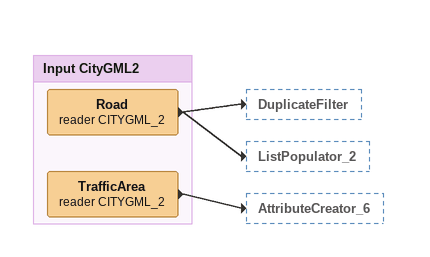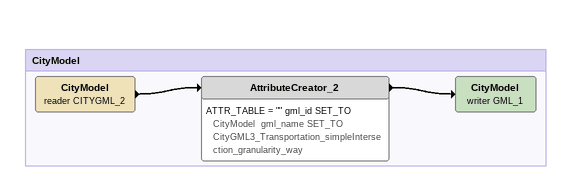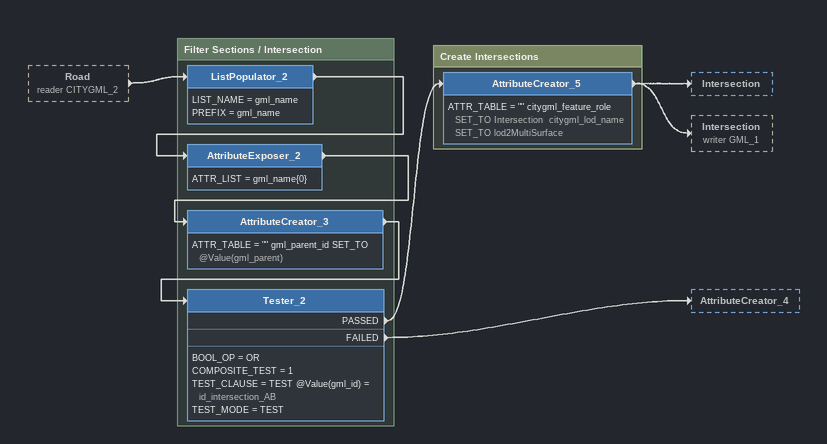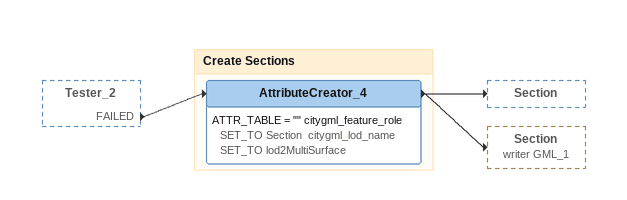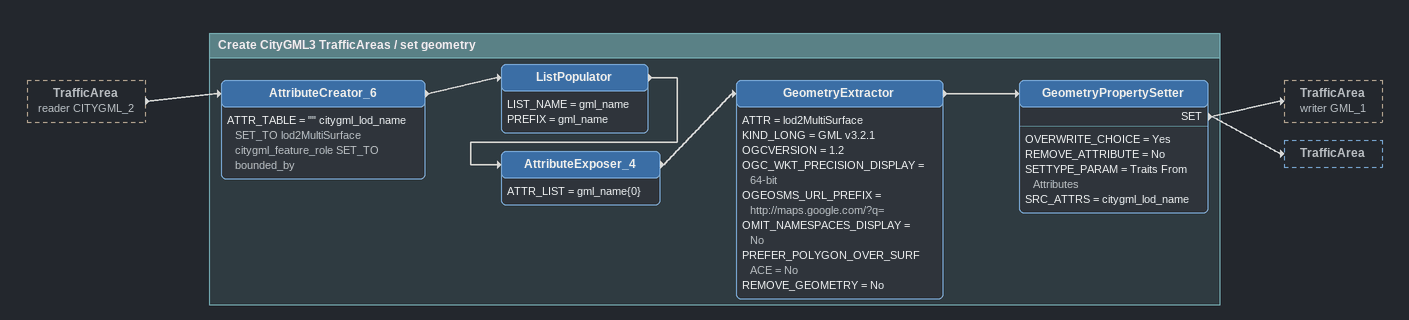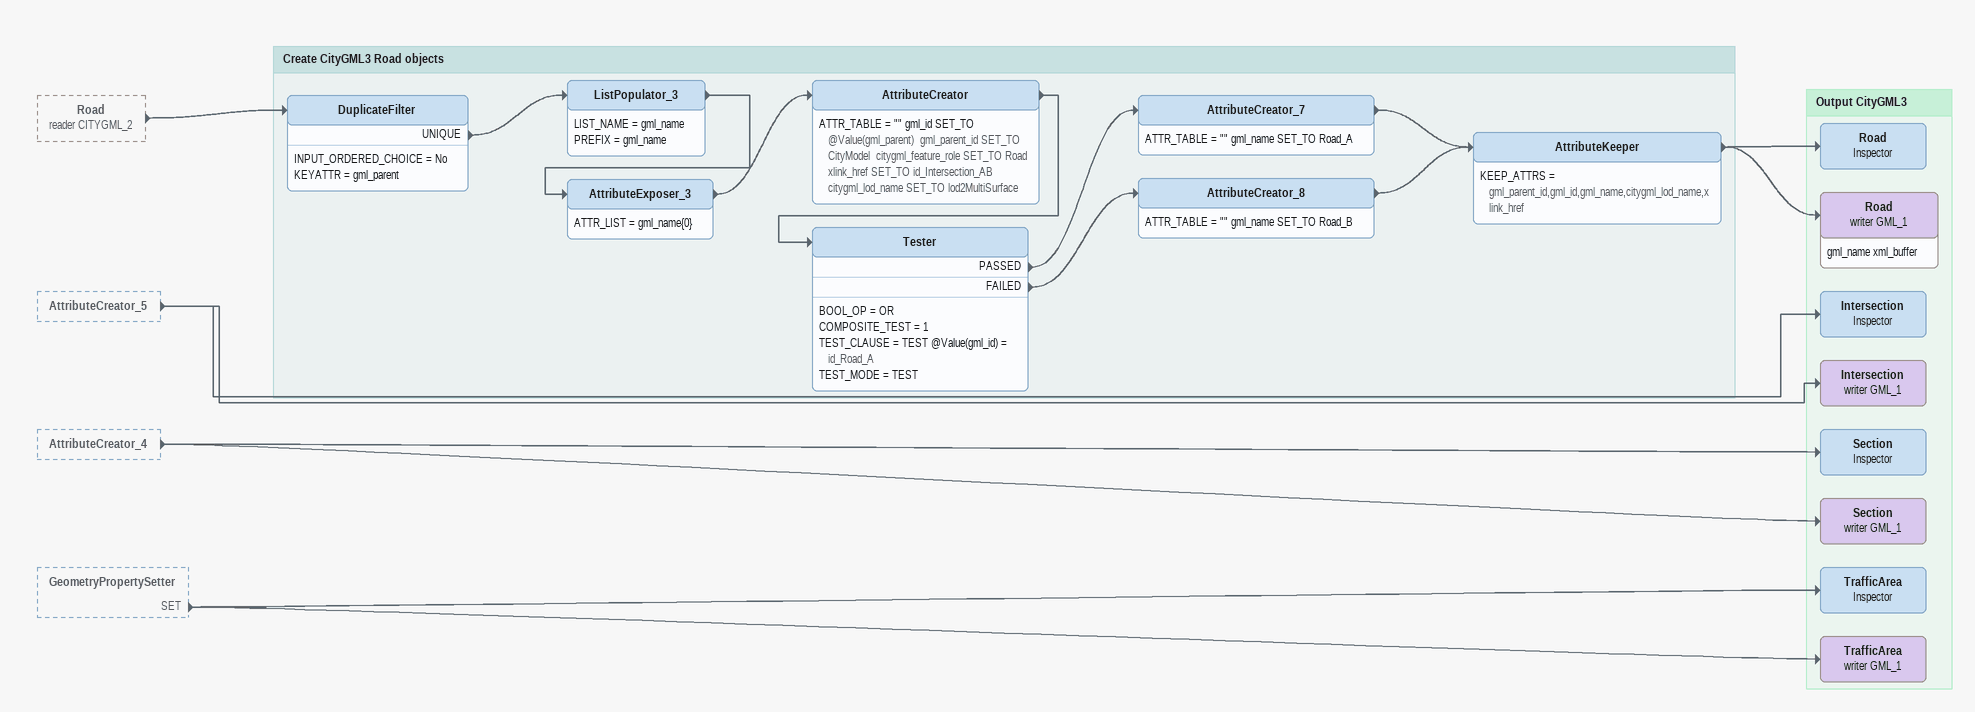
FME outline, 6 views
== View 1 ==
Bookmark: Input CityGML2
Road (reader CITYGML_2)
    -> DuplicateFilter
    -> ListPopulator_2
TrafficArea (reader CITYGML_2)
    -> AttributeCreator_6

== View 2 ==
Bookmark: CityModel
CityModel (reader CITYGML_2)
    -> AttributeCreator_2
AttributeCreator_2
    ATTR_TABLE = "" gml_id SET_TO CityModel  gml_name SET_TO CityGML3_Transportation_simpleIntersection_granularity_way
    -> CityModel (writer GML_1)
CityModel (writer GML_1)

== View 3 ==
Road (reader CITYGML_2) [outside]
    -> ListPopulator_2

Bookmark: Filter Sections / Intersection
ListPopulator_2
    LIST_NAME = gml_name
    PREFIX = gml_name
    -> AttributeExposer_2
AttributeExposer_2
    ATTR_LIST = gml_name{0}
    -> AttributeCreator_3
AttributeCreator_3
    ATTR_TABLE = "" gml_parent_id SET_TO @Value(gml_parent)
    -> Tester_2
Tester_2
    BOOL_OP = OR
    COMPOSITE_TEST = 1
    TEST_CLAUSE = TEST @Value(gml_id) = id_intersection_AB
    TEST_MODE = TEST
    PASSED -> AttributeCreator_5
    FAILED -> AttributeCreator_4

Bookmark: Create Intersections
AttributeCreator_5
    ATTR_TABLE = "" citygml_feature_role SET_TO Intersection  citygml_lod_name SET_TO lod2MultiSurface
    -> Intersection
    -> Intersection (writer GML_1)

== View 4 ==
Tester_2 [outside]
    FAILED -> AttributeCreator_4

Bookmark: Create Sections
AttributeCreator_4
    ATTR_TABLE = "" citygml_feature_role SET_TO Section  citygml_lod_name SET_TO lod2MultiSurface
    -> Section
    -> Section (writer GML_1)

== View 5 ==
TrafficArea (reader CITYGML_2) [outside]
    -> AttributeCreator_6

Bookmark: Create CityGML3 TrafficAreas / set geometry
AttributeCreator_6
    ATTR_TABLE = "" citygml_lod_name SET_TO lod2MultiSurface  citygml_feature_role SET_TO bounded_by
    -> ListPopulator
ListPopulator
    LIST_NAME = gml_name
    PREFIX = gml_name
    -> AttributeExposer_4
AttributeExposer_4
    ATTR_LIST = gml_name{0}
    -> GeometryExtractor
GeometryExtractor
    ATTR = lod2MultiSurface
    KIND_LONG = GML v3.2.1
    OGCVERSION = 1.2
    OGC_WKT_PRECISION_DISPLAY = 64-bit
    OGEOSMS_URL_PREFIX = http://maps.google.com/?q=
    OMIT_NAMESPACES_DISPLAY = No
    PREFER_POLYGON_OVER_SURFACE = No
    REMOVE_GEOMETRY = No
    -> GeometryPropertySetter
GeometryPropertySetter
    OVERWRITE_CHOICE = Yes
    REMOVE_ATTRIBUTE = No
    SETTYPE_PARAM = Traits From Attributes
    SRC_ATTRS = citygml_lod_name
    SET -> TrafficArea (writer GML_1)
    SET -> TrafficArea

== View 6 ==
Road (reader CITYGML_2) [outside]
    -> DuplicateFilter
AttributeCreator_5 [outside]
    -> Intersection
    -> Intersection (writer GML_1)
AttributeCreator_4 [outside]
    -> Section
    -> Section (writer GML_1)
GeometryPropertySetter [outside]
    SET -> TrafficArea (writer GML_1)
    SET -> TrafficArea

Bookmark: Create CityGML3 Road objects
DuplicateFilter
    INPUT_ORDERED_CHOICE = No
    KEYATTR = gml_parent
    UNIQUE -> ListPopulator_3
ListPopulator_3
    LIST_NAME = gml_name
    PREFIX = gml_name
    -> AttributeExposer_3
AttributeExposer_3
    ATTR_LIST = gml_name{0}
    -> AttributeCreator
AttributeCreator
    ATTR_TABLE = "" gml_id SET_TO @Value(gml_parent)  gml_parent_id SET_TO CityModel  citygml_feature_role SET_TO Road  xlink_href SET_TO id_Intersection_AB  citygml_lod_name SET_TO lod2MultiSurface
    -> Tester
Tester
    BOOL_OP = OR
    COMPOSITE_TEST = 1
    TEST_CLAUSE = TEST @Value(gml_id) = id_Road_A
    TEST_MODE = TEST
    PASSED -> AttributeCreator_7
    FAILED -> AttributeCreator_8
AttributeCreator_7
    ATTR_TABLE = "" gml_name SET_TO Road_A
    -> AttributeKeeper
AttributeCreator_8
    ATTR_TABLE = "" gml_name SET_TO Road_B
    -> AttributeKeeper
AttributeKeeper
    KEEP_ATTRS = gml_parent_id,gml_id,gml_name,citygml_lod_name,xlink_href
    -> Road (writer GML_1)
    -> Road

Bookmark: Output CityGML3
Road: Inspector
Road (writer GML_1)
    attributes: gml_name xml_buffer
Intersection: Inspector
Intersection (writer GML_1)
Section: Inspector
Section (writer GML_1)
TrafficArea: Inspector
TrafficArea (writer GML_1)
